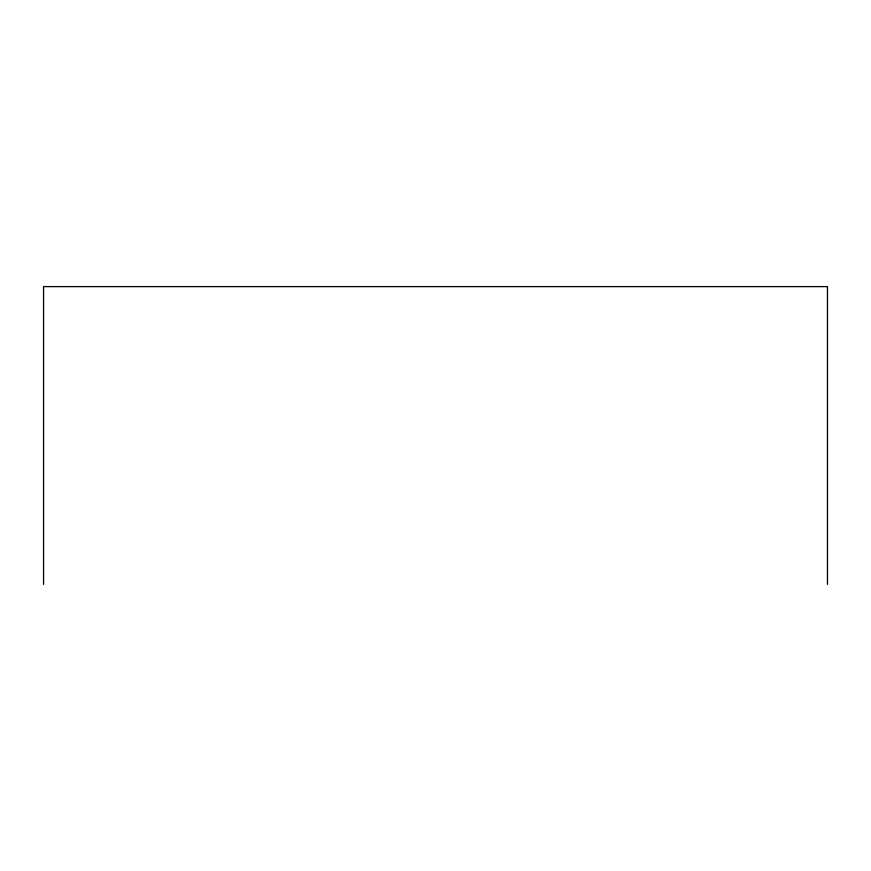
<?xml version="1.0" encoding="UTF-8"?>
<svg xmlns="http://www.w3.org/2000/svg" width="871" height="871" viewBox="0 0 871 871"><rect width="100%" height="100%" fill="white"/><g stroke="black" fill="none" stroke-linecap="round" stroke-linejoin="round"><path stroke-width="1.31" d="M827.45 584.387L827.45 286.613L43.55 286.613L43.55 584.387"/></g></svg>
